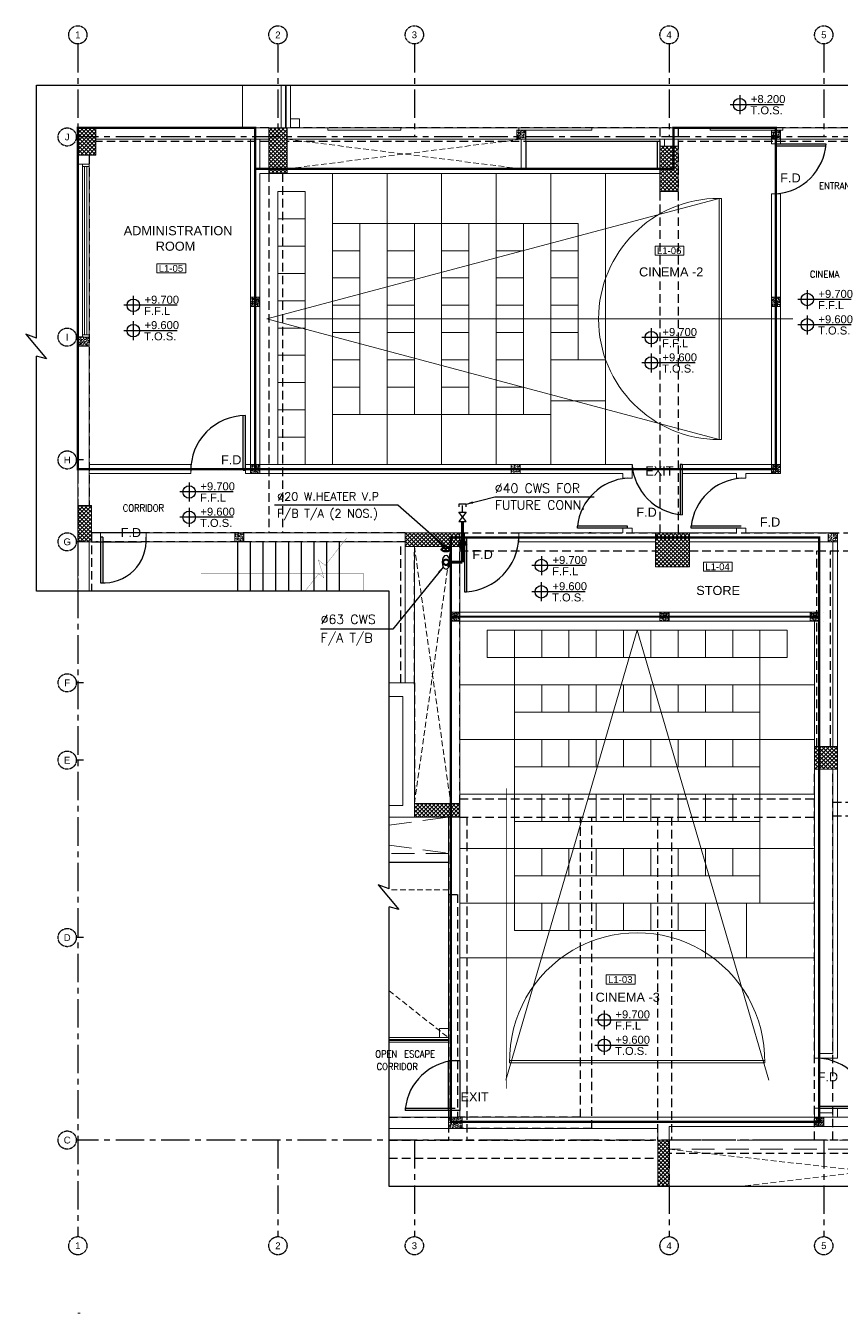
# Model space of a CAD drawing. Header units: millimetres. Extents: x 120409 to 293413, y 279268 to 473550.
# Drawn here: x 192722 to 210674, y 284615 to 312918 of the extents above; entities that cross this region are included whole.
import ezdxf
from ezdxf.enums import TextEntityAlignment as Align

# ---------------------------------------------------------------- set-up
doc = ezdxf.new("R2010")
doc.units = ezdxf.units.MM
doc.header["$LTSCALE"] = 50
doc.header["$MEASUREMENT"] = 0
for name, pattern in [('ACAD_ISO12W100', [22, 12, -3, 0.5, -3, 0.5, -3]), ('BASE PLANS-J 2-4-16$0$CENTER', [2, 1.25, -0.25, 0.25, -0.25]), ('BASE PLANS-J 2-4-16$0$HIDDENX2', [0.75, 0.5, -0.25]), ('CENTER', [2, 1.25, -0.25, 0.25, -0.25]), ('DASHED2', [9.525, 6.35, -3.175]), ('FF$0$HIDDEN2', [0.1875, 0.125, -0.0625])]:
    doc.linetypes.add(name, pattern=pattern)
for name, color, linetype, lineweight in [('A-LEASING LINE', 255, 'DASHED2', 9), ('A-LEASING NUMBER', 255, 'Continuous', 9), ('BASE PLANS-J 2-4-16$0$A-BLOCK', 255, 'Continuous', 18), ('BASE PLANS-J 2-4-16$0$A-CINEMA DETAILS', 255, 'Continuous', 13), ('BASE PLANS-J 2-4-16$0$A-Concrete post &encasement added 28-3-2011', 255, 'Continuous', 5), ('BASE PLANS-J 2-4-16$0$A-GLASS', 255, 'Continuous', 5), ('BASE PLANS-J 2-4-16$0$A-HIDDEN', 8, 'BASE PLANS-J 2-4-16$0$HIDDENX2', 9), ('BASE PLANS-J 2-4-16$0$A-LOUVERS', 255, 'Continuous', 5), ('BASE PLANS-J 2-4-16$0$A-PROJECTION', 255, 'Continuous', 15), ('BASE PLANS-J 2-4-16$0$S-COL', 255, 'Continuous', 20)]:
    doc.layers.add(name, color=color, linetype=linetype, lineweight=lineweight)
for name, color, linetype in [('A-LEVEL', 255, 'Continuous'), ('A-TEXT', 255, 'Continuous'), ('BASE PLANS-J 2-4-16$0$150120', 255, 'Continuous'), ('BASE PLANS-J 2-4-16$0$A-AXIS', 255, 'Continuous'), ('BASE PLANS-J 2-4-16$0$A-DOOR', 255, 'Continuous'), ('BASE PLANS-J 2-4-16$0$A-TEXT', 255, 'Continuous'), ('BASE PLANS-J 2-4-16$0$AC-Fresh DUCT', 255, 'Continuous'), ('BASE PLANS-J 2-4-16$0$Axis', 8, 'BASE PLANS-J 2-4-16$0$CENTER'), ('BASE PLANS-J 2-4-16$0$ELEV.', 252, 'Continuous'), ('BASE PLANS-J 2-4-16$0$FD', 255, 'Continuous'), ('BASE PLANS-J 2-4-16$0$S-COL-HAT', 8, 'Continuous'), ('BASE PLANS-J 2-4-16$0$stair', 8, 'Continuous'), ('CWS', 130, 'Continuous'), ('DIM', 255, 'Continuous'), ('DIM2', 222, 'Continuous'), ('DR ARROW', 6, 'Continuous'), ('FF$0$A-CONCRETE HIDDEN', 8, 'FF$0$HIDDEN2'), ('OUT RETAIL', 253, 'Continuous'), ('P-PIPE-CWS', 80, 'Continuous'), ('P-PIPE-WS-TXT', 3, 'Continuous'), ('P-PP-CWS', 2, 'ACAD_ISO12W100')]:
    doc.layers.add(name, color=color, linetype=linetype)
doc.styles.add('ARIAL', font='ARIALUNI.TTF')
doc.styles.add('BASE PLANS-J 2-4-16$0$ARIAL', font='ARIALUNI.TTF')
doc.styles.add('BASE PLANS-J 2-4-16$0$style1', font='arial.ttf')
doc.styles.add('MECH', font='romans.shx')
doc.styles.add('ROMANS', font='ROMANS.shx', dxfattribs={"width": 0.9})
doc.styles.add('VK', font='arial.ttf', dxfattribs={"width": 0.8})
doc.dimstyles.new('GRAND CINEMA', dxfattribs={"dimtxt": 180, "dimasz": 150, "dimexe": 0, "dimexo": 0, "dimgap": 100, "dimtad": 1, "dimdec": 0, "dimlfac": 0.1, "dimzin": 1, "dimdsep": 46, "dimtxsty": 'MECH', "dimcen": 0.09, "dimdle": 0.2, "dimclrd": 222, "dimclre": 222, "dimclrt": 3, "dimadec": 0, "dimazin": 0, "dimtfac": 1, "dimtdec": 0, "dimtix": 1, "dimtmove": 2, "dimatfit": 3, "dimfxl": 1, "dimtolj": 1, "dimtzin": 0, "dimlwd": -1, "dimarcsym": 0})
doc.dimstyles.new('JAHRA CINEMA', dxfattribs={"dimtxt": 180, "dimasz": 150, "dimexe": 50, "dimexo": 50, "dimgap": 80, "dimtad": 1, "dimdec": 0, "dimlfac": 0.1, "dimzin": 1, "dimdsep": 46, "dimtxsty": 'ROMANS', "dimcen": 0.09, "dimdle": 50, "dimclrd": 222, "dimclre": 222, "dimclrt": 3, "dimadec": 0, "dimazin": 0, "dimtfac": 1, "dimtdec": 0, "dimtix": 1, "dimtmove": 2, "dimatfit": 3, "dimfxl": 0.1, "dimtolj": 1, "dimtzin": 0, "dimlwd": -1, "dimarcsym": 0})
pattern_1 = [(135, (184635.196, 0), (-44.194174, -44.194174), []), (225, (184635.196, 0), (44.194174, -44.194174), [])]
pattern_2 = [(140, (184635.196, 0), (6.275213, 71.726018), [7.5, -82.5]), (85, (184635.196, 0), (-75.219213, -13.875133), [6, -66]), (190.451444, (184635.72, 5.98), (-68.943999, 57.850885), [6.37402, -70.114211]), (136.1842, (184615.2, 1e-15), (16.551928, 106.724133), [11.25, -123.75]), (186.635635, (184616.58, 8.89), (-97.41186, 93.466195), [9.561034, -105.171376]), (81.184164, (184615.2, 1e-15), (-97.41186, 93.466195), [9, -99]), (111, (184620.196, 10), (40.261889, 59.690705), [7.5, -82.5]), (56, (184620.196, 10), (-72.515005, 24.331533), [6, -66]), (161.451445, (184623.55, 14.974), (-32.253115, 84.022238), [6.374019, -70.114211]), (127.5, (184635.196, 0), (-33.2893854, 1.2159855), [0, -65.2, 0, -67, 0, -66.25]), (97.5, (184635.196, 0), (-39.441171, 26.3069537), [0, -38.2, 0, -63.7, 0, -25.25]), (57.5, (184635.196, -22.3), (2.2554872, 53.3822436), [0, -25, 0, -78, 0, -103.5]), (47.5, (184635.196, -32.3), (-10.010498, 58.318617), [0, -32.5, 0, -51.8, 0, -73.5])]

# ---------------------------------------------------------------- blocks, each defined once
blk = doc.blocks.new('BASE PLANS-J 2-4-16$0$ax-new')
at = {"layer": 'BASE PLANS-J 2-4-16$0$Axis', "ltscale": 10}
for p, q in [((-139622, 419318), (-139622, 393099)), ((-135222, 419318), (-135222, 417273)), ((-132222, 419318), (-132222, 417273)), ((-126622, 419318), (-126622, 417273)), ((-123222, 419318), (-123222, 417273)), ((-117822, 419318), (-117822, 417273)), ((-114822, 419318), (-114822, 417273)), ((-109322, 419318), (-109322, 392521)), ((-109164, 417273), (-139655, 417273)), ((-139494, 412873), (-139655, 412873)), ((-109164, 412873), (-109322, 412873)), ((-139494, 410173), (-139655, 410173)), ((-109164, 410173), (-109322, 410173)), ((-139494, 408373), (-139655, 408373)), ((-109164, 408373), (-109322, 408373)), ((-139494, 405273), (-139655, 405273)), ((-109164, 405273), (-109322, 405273)), ((-139494, 403573), (-139655, 403573)), ((-109164, 403573), (-109322, 403573)), ((-139494, 399673), (-139655, 399673)), ((-109164, 399673), (-109322, 399673)), ((-109164, 395223), (-139655, 395223)), ((-135222, 395223), (-135222, 393099)), ((-132222, 395223), (-132222, 393099)), ((-126622, 395223), (-126622, 393099)), ((-123222, 395223), (-123222, 393099)), ((-117822, 395223), (-117822, 393099)), ((-114822, 395223), (-114822, 393099))]:
    blk.add_line(p, q, dxfattribs=at)
at = {"layer": 'BASE PLANS-J 2-4-16$0$Axis'}
for centre in [(-139622, 419518), (-135222, 419518), (-132222, 419518), (-126622, 419518), (-123222, 419518), (-117822, 419518), (-114822, 419518), (-109322, 419518), (-139855, 417273), (-108964, 417273), (-139855, 412873), (-108964, 412972), (-139855, 410173), (-108964, 410173), (-139855, 408373), (-108964, 408373), (-139855, 405273), (-108964, 405273), (-139855, 403573), (-108964, 403573), (-139855, 399673), (-108964, 399673), (-139855, 395222), (-108964, 395222), (-139622, 392899), (-135222, 392899), (-132222, 392899), (-126622, 392899), (-123222, 392899), (-117822, 392899), (-114822, 392899), (-109322, 392321)]:
    blk.add_circle(centre, 200, dxfattribs=at)
at = {"layer": 'BASE PLANS-J 2-4-16$0$Axis', "style": 'BASE PLANS-J 2-4-16$0$style1'}
for s, p in [('1', (-139622, 419518)), ('2', (-135222, 419518)), ('3', (-132222, 419518)), ('4', (-126622, 419518)), ('5', (-123219, 419518)), ('6', (-117822, 419518)), ('7', (-114822, 419518)), ('8', (-109322, 419518)), ('J', (-139855, 417273)), ('J', (-108964, 417273)), ('I', (-108964, 412972)), ('I', (-139855, 412873)), ('H', (-139855, 410173)), ('H', (-108964, 410173)), ('G', (-139855, 408373)), ('G', (-108964, 408373)), ('F', (-139855, 405273)), ('F', (-108964, 405273)), ('E', (-139855, 403573)), ('E', (-108964, 403573)), ('D', (-139855, 399673)), ('D', (-108964, 399673)), ('C', (-139855, 395222)), ('C', (-108964, 395222)), ('1', (-139622, 392899)), ('2', (-135222, 392899)), ('3', (-132222, 392899)), ('4', (-126622, 392899)), ('5', (-123219, 392899)), ('6', (-117822, 392899)), ('7', (-114822, 392899)), ('8', (-109322, 392321))]:
    blk.add_text(s, height=150, dxfattribs=at).set_placement(p, align=Align.MIDDLE)
blk = doc.blocks.new('LEASING')
at = {"layer": 'A-LEASING NUMBER'}
blk.add_lwpolyline([(271, 87), (799, 87), (799, 255), (271, 255)], close=True, dxfattribs=at)
at = {"layer": 'A-LEASING NUMBER', "style": 'ARIAL'}
blk.add_attdef('4TH-01', text='', height=100, dxfattribs=at).set_placement((530, 170), align=Align.MIDDLE_CENTER)
blk = doc.blocks.new('HK')
for points in [[(82.2, 0), (-17.8, 0)], [(0, 17.8), (0, -17.8)]]:
    blk.add_lwpolyline(points)
blk.add_circle((0, 0), 11.7)
at = {"style": 'VK'}
for tag, p in [('REL', (21, 3)), ('APS', (20.2, -18))]:
    blk.add_attdef(tag, p, '', height=15, dxfattribs=at)
blk = doc.blocks.new('A$C15096C43')
at = {"layer": 'FF$0$A-CONCRETE HIDDEN', "ltscale": 30}
for p, q in [((3800, 600), (0, 600)), ((20503, 600), (4200, 600)), ((12400, 600), (12400, -8300)), ((12800, 600), (12800, -8300)), ((29700, 600), (20903, 600)), ((31897, 600), (30100, 600)), ((3800, 300), (0, 300)), ((12400, 300), (4200, 300)), ((20503, 300), (12800, 300)), ((29699, 300), (20899, 300)), ((31897, 300), (30100, 300)), ((-400, 0), (-400, -7700)), ((-150, 0), (-150, -7700)), ((20899, 150), (20899, -6700)), ((3800, -400), (3800, -8300)), ((4100, -400), (4100, -8300)), ((20499, -400), (20499, -6700)), ((32400, -6700), (27400, -6700)), ((32200, -6700), (32440, -6700)), ((20499, -13250), (20499, -6950)), ((21099, -6950), (21099, -13250)), ((21298, -6950), (21299, -13500)), ((31900, -7000), (27400, -7000)), ((29900, -7000), (29900, -7957)), ((30099, -7000), (30099, -7957)), ((6799, -8300), (-100, -8300)), ((-100, -8300), (-100, -9584)), ((7999, -8300), (20199, -8300)), ((-400, -8500), (-400, -9584)), ((6799, -8500), (-1, -8500)), ((6700, -11600), (6700, -8500)), ((7000, -11629), (7000, -8729)), ((7798, -14250), (7798, -8600)), ((7998, -14250), (7998, -8600)), ((7999, -8700), (12300, -8700)), ((13050, -8700), (20199, -8700)), ((15850, -13000), (15850, -8700)), ((16150, -13000), (16150, -8700)), ((7000, -11600), (7000, -14200)), ((20300, -13250), (20299, -13250)), ((22526, -13200), (21299, -13200)), ((21303, -13290), (21303, -13290)), ((21401, -21650), (21401, -13200)), ((20300, -13500), (20199, -13500)), ((21101, -21650), (21101, -13500)), ((22526, -13500), (21299, -13500)), ((15800, -21650), (15800, -13600)), ((16200, -21650), (16200, -13600)), ((7999, -14150), (15800, -14150)), ((16200, -14225), (21100, -14225)), ((7750, -14550), (7750, -21650)), ((7999, -14550), (15800, -14550)), ((8150, -14550), (8150, -21650)), ((10650, -21150), (10650, -14550, 0)), ((10900, -21400), (10900, -14550, 0)), ((12349, -14550), (12349, -21650)), ((12650, -14550), (12650, -21650)), ((16200, -14525), (21100, -14525)), ((7750, -16250), (7750, -21150)), ((7750, -16250), (7950, -16250)), ((7950, -16250), (7950, -21150)), ((6443, -21150), (7750, -21150)), ((6443, -21150), (7750, -21150)), ((10650, -21150), (7950, -21150)), ((10900, -21400), (7750, -21400)), ((6443, -21650), (12299, -21650)), ((21101, -21650), (12600, -21650)), ((21211, -21650), (22526, -21650)), ((6443, -22050), (12350, -22050)), ((21101, -21950), (12600, -21950)), ((21550, -22050), (22526, -22050)), ((21400, -23050), (21400, -23569))]:
    blk.add_line(p, q, dxfattribs=at)
for points in [[(20300, -6700), (20199, -6700), (20199, -13500), (20300, -13500)], [(24600, -6700), (24600, -6600), (20900, -6600)], [(24400, -6700), (21300, -6700)], [(24400, -6900), (21300, -6900)], [(24400, -7000), (21300, -7000)]]:
    blk.add_lwpolyline(points, dxfattribs=at)
blk = doc.blocks.new('G.V')
at = {"layer": 'P-PIPE-CWS', "ltscale": 10000}
for p, q in [((-101, -78), (-101, 78)), ((-101, 78), (101, -78)), ((101, 78), (-101, -78)), ((101, -78), (101, 78))]:
    blk.add_line(p, q, dxfattribs=at)
blk = doc.blocks.new('A$C4A371C8E')
at = {"color": 3}
for p, q in [((-178, -78), (-178, 78)), ((-178, 78), (-116, 78)), ((0, 0), (-147, 0)), ((-116, -78), (-178, -78))]:
    blk.add_line(p, q, dxfattribs=at)
blk = doc.blocks.new('A$C027B4A41')
at = {"color": 3}
blk.add_line((0, 1), (0, -73), dxfattribs=at)
at = {"color": 3, "rotation": 270}
blk.add_blockref('A$C4A371C8E', (0, 202), dxfattribs=at)
at = {"color": 5, "rotation": 90}
blk.add_blockref('G.V', (0, 101), dxfattribs=at)
blk = doc.blocks.new('A$C4FB46D17')
at = {"layer": 'DR ARROW'}
h = blk.add_hatch(color=3, dxfattribs=at)
h.paths.add_polyline_path([(0, 0), (0.233, -0.136), (0.233, 0.136)])
h.paths.add_polyline_path([(0.233, -0.048), (0.379, -0.048), (0.379, 0.048), (0.233, 0.048)])
at = {"layer": 'DR ARROW', "color": 3}
for p, q in [((0, 0), (0.233, 0.136)), ((0, 0), (0.233, -0.136)), ((0.233, 0.136), (0.233, -0.106)), ((0.233, -0.136), (0.233, 0.106)), ((0.379, 0.048), (0.233, 0.048)), ((0.233, -0.106), (0, 0)), ((0, 0), (0, 0))]:
    blk.add_line(p, q, dxfattribs=at)
blk.add_lwpolyline([(0.379, -0.048), (0.233, -0.048), (0.233, 0.048), (0.379, 0.048)], close=True, dxfattribs=at)

msp = doc.modelspace()

# ---------------------------------------------------------------- hatches: boundary and pattern name
at = {"layer": 'BASE PLANS-J 2-4-16$0$A-Concrete post &encasement added 28-3-2011', "ltscale": 15}
h = msp.add_hatch(dxfattribs=at)
h.set_pattern_fill('AR-CONC', color=256, scale=10, angle=90)
h.set_pattern_definition([(140, (179035.614, -0.0003), (6.275213, 71.726018), [7.5, -82.5]), (85, (179035.614, -0.0003), (-75.219213, -13.875133), [6, -66]), (190.451444, (179036.14, 5.98), (-68.943999, 57.850885), [6.37402, -70.114211]), (136.1842, (179015.61, -0.0003), (16.551928, 106.724133), [11.25, -123.75]), (186.635635, (179016.99, 8.89), (-97.41186, 93.466195), [9.561034, -105.171376]), (81.184164, (179015.61, -0.0003), (-97.41186, 93.466195), [9, -99]), (111, (179020.614, 10), (40.261889, 59.690705), [7.5, -82.5]), (56, (179020.614, 10), (-72.515005, 24.331533), [6, -66]), (161.451445, (179023.97, 14.974), (-32.253115, 84.022238), [6.374019, -70.114211]), (127.5, (179035.614, -0.0003), (-33.2893854, 1.2159855), [0, -65.2, 0, -67, 0, -66.25]), (97.5, (179035.614, -0.0003), (-39.441171, 26.3069537), [0, -38.2, 0, -63.7, 0, -25.25]), (57.5, (179035.614, -22.3), (2.2554872, 53.3822436), [0, -25, 0, -78, 0, -103.5]), (47.5, (179035.614, -32.3), (-10.010498, 58.318617), [0, -32.5, 0, -51.8, 0, -73.5])])
h.paths.add_polyline_path([(203516, 310623), (203716, 310623), (203716, 310423), (203516, 310423)])
h = msp.add_hatch(dxfattribs=at)
h.set_pattern_fill('AR-CONC', color=256, scale=10, angle=90)
h.set_pattern_definition(pattern_2)
h.paths.add_polyline_path([(209116, 310623), (209316, 310623), (209316, 310423), (209116, 310423)])
h = msp.add_hatch(dxfattribs=at)
h.set_pattern_fill('AR-CONC', color=256, scale=10, angle=90)
h.set_pattern_definition(pattern_2)
h.paths.add_polyline_path([(197666, 306948), (197866, 306948), (197866, 306748), (197666, 306748)])
h = msp.add_hatch(dxfattribs=at)
h.set_pattern_fill('AR-CONC', color=256, scale=10, angle=90)
h.set_pattern_definition(pattern_2)
h.paths.add_polyline_path([(209116, 306948), (209316, 306948), (209316, 306748), (209116, 306748)])
h = msp.add_hatch(dxfattribs=at)
h.set_pattern_fill('AR-CONC', color=256, scale=10, angle=90)
h.set_pattern_definition(pattern_2)
h.paths.add_polyline_path([(193866, 306072), (194116, 306072), (194116, 305872), (193866, 305872)])
h = msp.add_hatch(dxfattribs=at)
h.set_pattern_fill('AR-CONC', color=256, scale=10, angle=90)
h.set_pattern_definition(pattern_2)
h.paths.add_polyline_path([(197666, 303273), (197866, 303273), (197866, 303073), (197666, 303073)])
h = msp.add_hatch(dxfattribs=at)
h.set_pattern_fill('AR-CONC', color=256, scale=10, angle=90)
h.set_pattern_definition(pattern_2)
h.paths.add_polyline_path([(203391, 303273), (203591, 303273), (203591, 303073), (203391, 303073)])
h = msp.add_hatch(dxfattribs=at)
h.set_pattern_fill('AR-CONC', color=256, scale=10, angle=90)
h.set_pattern_definition(pattern_2)
h.paths.add_polyline_path([(209116, 303273), (209316, 303273), (209316, 303073), (209116, 303073)])
h = msp.add_hatch(dxfattribs=at)
h.set_pattern_fill('AR-CONC', color=256, scale=10, angle=90)
h.set_pattern_definition([(140, (175285.065, 1745), (6.275213, 71.726018), [7.5, -82.5]), (85, (175285.065, 1745), (-75.219213, -13.875133), [6, -66]), (190.451444, (175285.59, 1750.976), (-68.943999, 57.850885), [6.37402, -70.114211]), (136.1842, (175265.065, 1745), (16.551928, 106.724133), [11.25, -123.75]), (186.635635, (175266.44, 1753.89), (-97.41186, 93.466195), [9.561034, -105.171376]), (81.184164, (175265.07, 1745), (-97.41186, 93.466195), [9, -99]), (111, (175270.065, 1755), (40.261889, 59.690705), [7.5, -82.5]), (56, (175270.065, 1755), (-72.515005, 24.331533), [6, -66]), (161.451445, (175273.42, 1759.97), (-32.253115, 84.022238), [6.374019, -70.114211]), (127.5, (175285.065, 1745), (-33.2893854, 1.2159855), [0, -65.2, 0, -67, 0, -66.25]), (97.5, (175285.065, 1745), (-39.441171, 26.3069537), [0, -38.2, 0, -63.7, 0, -25.25]), (57.5, (175285.065, 1722.7), (2.2554872, 53.3822436), [0, -25, 0, -78, 0, -103.5]), (47.5, (175285.065, 1712.7), (-10.010498, 58.318617), [0, -32.5, 0, -51.8, 0, -73.5])])
h.paths.add_polyline_path([(197316, 301773), (197516, 301773), (197516, 301573), (197316, 301573)])
h = msp.add_hatch(dxfattribs=at)
h.set_pattern_fill('AR-CONC', color=256, scale=10, angle=90)
h.set_pattern_definition([(140, (184935.17, 0.0004), (6.275213, 71.726018), [7.5, -82.5]), (85, (184935.17, 0.0004), (-75.219213, -13.875133), [6, -66]), (190.451444, (184935.69, 5.98), (-68.943999, 57.850885), [6.37402, -70.114211]), (136.1842, (184915.17, 0.0004), (16.551928, 106.724133), [11.25, -123.75]), (186.635635, (184916.55, 8.89), (-97.41186, 93.466195), [9.561034, -105.171376]), (81.184164, (184915.17, 0.0004), (-97.41186, 93.466195), [9, -99]), (111, (184920.17, 10), (40.261889, 59.690705), [7.5, -82.5]), (56, (184920.17, 10), (-72.515005, 24.331533), [6, -66]), (161.451445, (184923.524, 14.975), (-32.253115, 84.022238), [6.374019, -70.114211]), (127.5, (184935.169, 0.0004), (-33.2893854, 1.2159855), [0, -65.2, 0, -67, 0, -66.25]), (97.5, (184935.17, 0.0004), (-39.441171, 26.3069537), [0, -38.2, 0, -63.7, 0, -25.25]), (57.5, (184935.17, -22.3), (2.2554872, 53.3822436), [0, -25, 0, -78, 0, -103.5]), (47.5, (184935.17, -32.3), (-10.010498, 58.318617), [0, -32.5, 0, -51.8, 0, -73.5])])
h.paths.add_polyline_path([(210366, 301773), (210565, 301773), (210565, 301573), (210366, 301573)])
h = msp.add_hatch(dxfattribs=at)
h.set_pattern_fill('AR-CONC', color=256, scale=10, angle=90)
h.set_pattern_definition([(140, (180035.155, 2e-09), (6.275213, 71.726018), [7.5, -82.5]), (85, (180035.155, 2e-09), (-75.219213, -13.875133), [6, -66]), (190.451444, (180035.68, 5.98), (-68.943999, 57.850885), [6.37402, -70.114211]), (136.1842, (180015.155, 2e-09), (16.551928, 106.724133), [11.25, -123.75]), (186.635635, (180016.53, 8.89), (-97.41186, 93.466195), [9.561034, -105.171376]), (81.184164, (180015.16, 2e-09), (-97.41186, 93.466195), [9, -99]), (111, (180020.155, 10), (40.261889, 59.690705), [7.5, -82.5]), (56, (180020.155, 10), (-72.515005, 24.331533), [6, -66]), (161.451445, (180023.51, 14.974), (-32.253115, 84.022238), [6.374019, -70.114211]), (127.5, (180035.155, 2e-09), (-33.2893854, 1.2159855), [0, -65.2, 0, -67, 0, -66.25]), (97.5, (180035.155, 2e-09), (-39.441171, 26.3069537), [0, -38.2, 0, -63.7, 0, -25.25]), (57.5, (180035.155, -22.3), (2.2554872, 53.3822436), [0, -25, 0, -78, 0, -103.5]), (47.5, (180035.155, -32.3), (-10.010498, 58.318617), [0, -32.5, 0, -51.8, 0, -73.5])])
h.paths.add_polyline_path([(202066, 300028), (202266, 300028), (202266, 299828), (202066, 299828)])
h = msp.add_hatch(dxfattribs=at)
h.set_pattern_fill('AR-CONC', color=256, scale=10, angle=90)
h.set_pattern_definition(pattern_2)
h.paths.add_polyline_path([(206666, 300028), (206866, 300028), (206866, 299828), (206666, 299828)])
h = msp.add_hatch(dxfattribs=at)
h.set_pattern_fill('AR-CONC', color=256, scale=10, angle=90)
h.set_pattern_definition([(140, (187934.736, -0.03), (6.275213, 71.726018), [7.5, -82.5]), (85, (187934.736, -0.03), (-75.219213, -13.875133), [6, -66]), (190.451444, (187935.26, 5.95), (-68.943999, 57.850885), [6.37402, -70.114211]), (136.1842, (187914.74, -0.03), (16.551928, 106.724133), [11.25, -123.75]), (186.635635, (187916.12, 8.87), (-97.41186, 93.466195), [9.561034, -105.171376]), (81.184164, (187914.74, -0.03), (-97.41186, 93.466195), [9, -99]), (111, (187919.736, 9.97), (40.261889, 59.690705), [7.5, -82.5]), (56, (187919.736, 9.97), (-72.515005, 24.331533), [6, -66]), (161.451445, (187923.09, 14.946), (-32.253115, 84.022238), [6.374019, -70.114211]), (127.5, (187934.736, -0.028), (-33.2893854, 1.2159855), [0, -65.2, 0, -67, 0, -66.25]), (97.5, (187934.736, -0.028), (-39.441171, 26.3069537), [0, -38.2, 0, -63.7, 0, -25.25]), (57.5, (187934.736, -22.328), (2.2554872, 53.3822436), [0, -25, 0, -78, 0, -103.5]), (47.5, (187934.736, -32.33), (-10.010498, 58.318617), [0, -32.5, 0, -51.8, 0, -73.5])])
h.paths.add_polyline_path([(209966, 300028), (210166, 300028), (210166, 299828), (209966, 299828)])
h = msp.add_hatch(dxfattribs=at)
h.set_pattern_fill('AR-CONC', color=256, scale=10, angle=90)
h.set_pattern_definition(pattern_2)
h.paths.add_polyline_path([(202016, 288923), (202316, 288923), (202316, 288673), (202016, 288673)])
h = msp.add_hatch(dxfattribs=at)
h.set_pattern_fill('AR-CONC', color=256, scale=10, angle=90)
h.set_pattern_definition(pattern_2)
h.paths.add_polyline_path([(210066, 288923), (210266, 288923), (210266, 288723), (210066, 288723)])
at = {"layer": 'BASE PLANS-J 2-4-16$0$S-COL-HAT', "ltscale": 15}
h = msp.add_hatch(dxfattribs=at)
h.set_pattern_fill('ANSI37', color=256, scale=500, angle=90)
h.set_pattern_definition(pattern_1)
h.paths.add_polyline_path([(193866, 310073), (194266, 310073), (194266, 310673), (193866, 310673)])
h = msp.add_hatch(dxfattribs=at)
h.set_pattern_fill('ANSI37', color=256, scale=500, angle=90)
h.set_pattern_definition(pattern_1)
h.paths.add_polyline_path([(198466, 310673), (198066, 310673), (198066, 309673), (198466, 309673)])
h = msp.add_hatch(dxfattribs=at)
h.set_pattern_fill('ANSI37', color=256, scale=500, angle=90)
h.set_pattern_definition(pattern_1)
h.paths.add_polyline_path([(207066, 310273), (206666, 310273), (206666, 309273), (207066, 309273)])
h = msp.add_hatch(dxfattribs=at)
h.set_pattern_fill('ANSI37', color=256, scale=500, angle=90)
h.set_pattern_definition(pattern_1)
h.paths.add_polyline_path([(194166, 302373), (193866, 302373), (193866, 301573), (194166, 301573)])
h = msp.add_hatch(dxfattribs=at)
h.set_pattern_fill('ANSI37', color=256, scale=500, angle=90)
h.set_pattern_definition(pattern_1)
h.paths.add_polyline_path([(201066, 301773), (201066, 301473), (202266, 301473), (202266, 301773)])
h = msp.add_hatch(dxfattribs=at)
h.set_pattern_fill('ANSI37', color=256, scale=500, angle=90)
h.set_pattern_definition(pattern_1)
h.paths.add_polyline_path([(207316, 301773), (206566, 301773), (206566, 301023), (207316, 301023)])
h = msp.add_hatch(dxfattribs=at)
h.set_pattern_fill('ANSI37', color=256, scale=500, angle=90)
h.set_pattern_definition([(135, (184634.727, 4024.94), (-44.194174, -44.194174), []), (225, (184634.727, 4024.94), (44.194174, -44.194174), [])])
h.paths.add_polyline_path([(210566, 297073), (210066, 297073), (210066, 296573), (210566, 296573)])
h = msp.add_hatch(dxfattribs=at)
h.set_pattern_fill('ANSI37', color=256, scale=500, angle=90)
h.set_pattern_definition([(135, (184635.196, -50.43), (-44.194174, -44.194174), []), (225, (184635.196, -50.43), (44.194174, -44.194174), [])])
h.paths.add_polyline_path([(202265, 295823), (201266, 295823), (201266, 295523), (202265, 295523)])
h = msp.add_hatch(dxfattribs=at)
h.set_pattern_fill('ANSI37', color=256, scale=500, angle=90)
h.set_pattern_definition(pattern_1)
h.paths.add_polyline_path([(206616, 287402), (206866, 287402), (206866, 288422), (206616, 288422)])

# ---------------------------------------------------------------- linework, layer by layer
at = {"color": 3}
for centre in [(201916, 301407), (201996, 301407)]:
    msp.add_circle(centre, 37.1, dxfattribs=at)
at = {"color": 1}
for centre in [(201916, 301407), (201996, 301407)]:
    msp.add_circle(centre, 30.2, dxfattribs=at)
at = {"layer": 'A-LEASING LINE', "const_width": 50}
for points in [[(193866, 303173), (193866, 310673), (197766, 310673), (197766, 303173)], [(197766, 303173), (197766, 309773), (206966, 309773), (206966, 310673), (209216, 310673), (209216, 303173)]]:
    msp.add_lwpolyline(points, close=True, dxfattribs=at)
at = {"layer": 'A-LEASING LINE', "const_width": 50, "elevation": 0}
for points in [[(202066, 299928), (210166, 299928), (210166, 301670), (202066, 301670)], [(210166, 299928), (202066, 299928), (202066, 288823), (210166, 288823)]]:
    msp.add_lwpolyline(points, close=True, dxfattribs=at)
at = {"layer": 'BASE PLANS-J 2-4-16$0$150120', "const_width": 10}
msp.add_lwpolyline([(203287, 296151), (203287, 289550)], dxfattribs=at)
at = {"layer": 'BASE PLANS-J 2-4-16$0$A-BLOCK'}
for p, q in [((193866, 309873), (193866, 310673)), ((193866, 310673), (198966, 310673)), ((199366, 310673), (198966, 310673)), ((199366, 310673), (200966, 310673)), ((203566, 310673), (200966, 310673)), ((203566, 310673), (205166, 310673)), ((207766, 310673), (205166, 310673)), ((207066, 310673), (206666, 310673)), ((207766, 310673), (209366, 310673)), ((211966, 310673), (209366, 310673)), ((194266, 310423), (197866, 310423)), ((197666, 310423), (197666, 303273)), ((197866, 310423), (197866, 309773)), ((199666, 310423), (198966, 310423)), ((206666, 310423), (206666, 310273)), ((207066, 310423), (206666, 310423)), ((206766, 310423), (206766, 310273)), ((206966, 310273), (206966, 310423)), ((207066, 310423), (214765, 310423)), ((207066, 310273), (207066, 310423)), ((209116, 310323), (209116, 310423)), ((209316, 310323), (209116, 310323)), ((209316, 310323), (209316, 310423)), ((193866, 309873), (194116, 309873)), ((197866, 309673), (197866, 303273)), ((197866, 309673), (206665, 309673)), ((203616, 309773), (198466, 309773)), ((199466, 308573), (199466, 309673)), ((200666, 308573), (200666, 309673)), ((201866, 308573), (201866, 309673)), ((203066, 308573), (203066, 309673)), ((203716, 309773), (206666, 309773)), ((204266, 308573), (204266, 309673)), ((209316, 309223), (209116, 309223)), ((209116, 303273), (209116, 309223)), ((209316, 307823), (209316, 309223)), ((204866, 308573), (199466, 308573)), ((209316, 303073), (209316, 307823)), ((194116, 306072), (193866, 306072)), ((193866, 301823), (193866, 306072)), ((194116, 303073), (194116, 306072)), ((204266, 304682), (204266, 303273)), ((199466, 304448), (199466, 303273)), ((204266, 304373), (199466, 304373)), ((200666, 304448), (200666, 303273)), ((201866, 304448), (201866, 303273)), ((203066, 304448), (203066, 303273)), ((196351, 303273), (194116, 303273)), ((196351, 303273), (196351, 303073)), ((197866, 303273), (206051, 303273)), ((206051, 303273), (206051, 302973)), ((207151, 303273), (209116, 303273)), ((207151, 303273), (207151, 303073)), ((194116, 302373), (194116, 303073)), ((196351, 303073), (194116, 303073)), ((196316, 303073), (196316, 303073)), ((205851, 303073), (197666, 303073)), ((205851, 302973), (205851, 303073)), ((206051, 302973), (205851, 302973)), ((207151, 303073), (208351, 303073)), ((208551, 303073), (209316, 303073)), ((201066, 301773), (195366, 301773)), ((195366, 301773), (195366, 301573)), ((195766, 301773), (201066, 301773)), ((202366, 301773), (202266, 301773)), ((202366, 301773), (202366, 301573)), ((205851, 301773), (203566, 301773)), ((203566, 301773), (203566, 301573)), ((206051, 301873), (205851, 301873)), ((205851, 301873), (205851, 301773)), ((206051, 301773), (206051, 301873)), ((208351, 301773), (206051, 301773)), ((208551, 301773), (210266, 301773)), ((210266, 301773), (210566, 301773)), ((210566, 290225), (210566, 301773)), ((193866, 301543), (193866, 300489)), ((194116, 301573), (194116, 300489)), ((194166, 301573), (194216, 301573)), ((194166, 301573), (194216, 301573)), ((194166, 301573), (194216, 301573)), ((195366, 301573), (201066, 301573)), ((195766, 301573), (201066, 301573)), ((201066, 301573), (201066, 298473)), ((201266, 301473), (201266, 298473)), ((202066, 301473), (202066, 295823, 0)), ((202266, 301573), (202366, 301573)), ((202266, 301473), (202266, 300028)), ((203566, 301573), (206566, 301573)), ((207316, 301573), (210366, 301573)), ((210166, 297073), (210166, 301573)), ((210466, 297073), (210466, 301573)), ((210066, 300028), (202266, 300028)), ((210266, 300027), (210266, 300027)), ((202266, 293176), (202266, 299828)), ((202266, 293048), (202266, 299828)), ((202266, 299828), (210066, 299828)), ((210066, 297073), (210066, 299828)), ((210266, 299827), (210266, 299827)), ((203465, 295584), (203465, 299028)), ((208865, 293628), (208865, 299028)), ((200709, 298473), (201066, 298473)), ((202266, 298428), (210065, 298428)), ((203465, 293628), (203465, 298428)), ((202266, 297228), (210065, 297228)), ((210066, 290225), (210066, 296573)), ((210166, 290326), (210166, 296573)), ((210466, 290326), (210466, 296573)), ((202266, 296028), (210065, 296028)), ((202016, 290173), (202016, 295523, 0)), ((206040, 294828), (202266, 294828)), ((202266, 293048), (202266, 294673)), ((208865, 294828), (210065, 294828)), ((206040, 293628), (202266, 293628)), ((208565, 293628), (210065, 293628)), ((202266, 290173), (202266, 293048)), ((202266, 292323), (202266, 292597)), ((210065, 292428), (202266, 292428)), ((202266, 290173), (202016, 290173)), ((210566, 290225), (210066, 290225)), ((210466, 290326), (210166, 290326)), ((202016, 288923), (202016, 289073)), ((202266, 289073), (202016, 289073)), ((202266, 288923), (202266, 289073)), ((210066, 288923), (210066, 289123)), ((210266, 289123), (210066, 289123)), ((210166, 288923), (210166, 289023)), ((210166, 289023), (210466, 289023)), ((210266, 289123), (210566, 289123)), ((210466, 289023), (210466, 288923)), ((210566, 289123), (210566, 288923)), ((202016, 288923), (200709, 288923)), ((210066, 288923), (202266, 288923)), ((206866, 288723), (215366, 288723)), ((206866, 288723), (206866, 288422)), ((210266, 288923), (214566, 288923)), ((206616, 288673), (200709, 288673)), ((206616, 288673), (206616, 287402)), ((193866, 284615), (193916, 284615))]:
    msp.add_line(p, q, dxfattribs=at)
for points in [[(199366, 310673), (199366, 310623), (200966, 310623), (200966, 310673)], [(203566, 310673), (203566, 310623), (205166, 310623), (205166, 310673)], [(207766, 310673), (207766, 310623), (209366, 310623), (209366, 310673)], [(198066, 310423), (197866, 310423)], [(198466, 310423), (203616, 310423), (203616, 309773)], [(206666, 310423), (203716, 310423), (203716, 309773), (203716, 309773)], [(194116, 309873), (194116, 310073)], [(197866, 309773), (198066, 309773)], [(208016, 309124), (207966, 309124), (207966, 303822), (208016, 303822), (208016, 309124)], [(197666, 303273), (197551, 303273), (197551, 303073), (197666, 303073)], [(208551, 303073), (208551, 302973), (208351, 302973), (208351, 303073)], [(194166, 301573), (194366, 301573), (194366, 301773), (194166, 301773)], [(200366, 301773), (200266, 301773)], [(208551, 301773), (208551, 301873), (208351, 301873), (208351, 301773)], [(203361, 290123), (203361, 290173), (208970, 290173), (208970, 290123), (203361, 290123)]]:
    msp.add_lwpolyline(points, dxfattribs=at)
at = {"layer": 'BASE PLANS-J 2-4-16$0$A-CINEMA DETAILS'}
for p, q in [((205466, 303273), (205466, 309673)), ((198022, 306473), (207966, 309124)), ((207966, 303822), (198022, 306473)), ((209585, 306473), (198455, 306473)), ((206165, 299628), (203274, 289742)), ((206165, 299628), (209058, 289742)), ((209465, 299028), (202865, 299028)), ((208865, 297828), (203465, 297828)), ((208865, 296628), (203465, 296628)), ((208865, 295428), (203465, 295428)), ((208865, 294228), (203465, 294228)), ((207665, 293028), (203465, 293028))]:
    msp.add_line(p, q, dxfattribs=at)
for points in [[(198266, 309273), (198266, 303273), (198866, 303273), (198866, 309273)], [(198866, 309273), (198266, 309273)], [(198266, 308673), (198866, 308673)], [(199466, 308573), (199466, 304373), (200066, 304373), (200066, 308573)], [(200066, 308573), (199466, 308573)], [(200666, 308573), (200666, 304373), (201266, 304373), (201266, 308573)], [(201266, 308573), (200666, 308573)], [(201866, 308573), (201866, 304373), (202466, 304373), (202466, 308573)], [(202466, 308573), (201866, 308573)], [(203066, 308573), (203066, 304373), (203666, 304373), (203666, 308573)], [(203666, 308573), (203066, 308573)], [(204266, 308573), (204266, 304673), (205466, 304673), (205466, 305573), (204266, 305573)], [(204866, 308573), (204266, 308573)], [(204866, 305573), (204866, 308573)], [(198266, 308073), (198866, 308073)], [(199466, 307973), (200066, 307973)], [(200666, 307973), (201266, 307973)], [(201866, 307973), (202466, 307973)], [(203066, 307973), (203666, 307973)], [(204266, 307973), (204866, 307973)], [(198266, 307473), (198866, 307473)], [(199466, 307373), (200066, 307373)], [(200666, 307373), (201266, 307373)], [(201866, 307373), (202466, 307373)], [(203066, 307373), (203666, 307373)], [(204266, 307373), (204866, 307373)], [(198266, 306873), (198866, 306873)], [(199466, 306773), (200066, 306773)], [(200666, 306773), (201266, 306773)], [(201866, 306773), (202466, 306773)], [(203066, 306773), (203666, 306773)], [(204266, 306773), (204866, 306773)], [(198266, 306273), (198866, 306273)], [(199466, 306173), (200066, 306173)], [(200666, 306173), (201266, 306173)], [(201866, 306173), (202466, 306173)], [(203066, 306173), (203666, 306173)], [(204266, 306173), (204866, 306173)], [(198266, 305673), (198866, 305673)], [(199466, 305573), (200066, 305573)], [(200666, 305573), (201266, 305573)], [(201866, 305573), (202466, 305573)], [(203066, 305573), (203666, 305573)], [(198266, 305073), (198866, 305073)], [(199466, 304973), (200066, 304973)], [(200666, 304973), (201266, 304973)], [(201866, 304973), (202466, 304973)], [(203066, 304973), (203666, 304973)], [(198266, 304473), (198866, 304473)], [(198266, 303873), (198866, 303873)], [(202865, 299028), (202865, 299628), (209465, 299628)], [(203465, 299628), (203465, 299028)], [(204065, 299628), (204065, 299028)], [(204665, 299628), (204665, 299028)], [(205265, 299628), (205265, 299028)], [(205865, 299628), (205865, 299028)], [(206465, 299628), (206465, 299028)], [(207065, 299628), (207065, 299028)], [(207665, 299628), (207665, 299028)], [(208265, 299628), (208265, 299028)], [(208865, 299628), (208865, 299028)], [(209465, 299628), (209465, 299028)], [(203465, 297828), (203465, 298428), (208865, 298428)], [(204065, 298428), (204065, 297828)], [(204665, 298428), (204665, 297828)], [(205265, 298428), (205265, 297828)], [(205865, 298428), (205865, 297828)], [(206465, 298428), (206465, 297828)], [(207065, 298428), (207065, 297828)], [(207665, 298428), (207665, 297828)], [(208265, 298428), (208265, 297828)], [(208865, 298428), (208865, 297828)], [(203465, 296628), (203465, 297228), (208865, 297228)], [(204065, 297228), (204065, 296628)], [(204665, 297228), (204665, 296628)], [(205265, 297228), (205265, 296628)], [(205865, 297228), (205865, 296628)], [(206465, 297228), (206465, 296628)], [(207065, 297228), (207065, 296628)], [(207665, 297228), (207665, 296628)], [(208265, 297228), (208265, 296628)], [(208865, 297228), (208865, 296628)], [(203465, 295428), (203465, 296028), (208865, 296028)], [(204065, 296028), (204065, 295428)], [(204665, 296028), (204665, 295428)], [(205265, 296028), (205265, 295428)], [(205865, 296028), (205865, 295428)], [(206465, 296028), (206465, 295428)], [(207065, 296028), (207065, 295428)], [(207665, 296028), (207665, 295428)], [(208265, 296028), (208265, 295428)], [(208865, 296028), (208865, 295428)], [(203465, 294228), (203465, 294828), (208865, 294828)], [(204065, 294828), (204065, 294228)], [(204665, 294828), (204665, 294228)], [(205265, 294828), (205265, 294228)], [(205865, 294828), (205865, 294228)], [(206465, 294828), (206465, 294228)], [(207065, 294828), (207065, 294228)], [(207665, 294828), (207665, 294228)], [(208265, 294828), (208265, 294228)], [(208865, 294828), (208865, 294228)], [(203465, 293028), (203465, 293628), (208565, 293628)], [(204065, 293628), (204065, 293028)], [(204665, 293628), (204665, 293028)], [(205265, 293628), (205265, 293028)], [(205865, 293628), (205865, 293028)], [(206465, 293628), (206465, 293028)], [(207065, 293628), (207065, 293028)], [(208565, 293628), (208565, 292428), (207665, 292428), (207665, 293628)]]:
    msp.add_lwpolyline(points, dxfattribs=at)
for centre, radius, start, end in [((207967, 306473), 2651, 90.0199, 269.9801), ((206165, 290173), 2805, 358.9785, 181.0215)]:
    msp.add_arc(centre, radius, start, end, dxfattribs=at)
at = {"layer": 'BASE PLANS-J 2-4-16$0$A-Concrete post &encasement added 28-3-2011', "ltscale": 15}
for points in [[(203516, 310623), (203716, 310623), (203716, 310423), (203516, 310423)], [(209116, 310623), (209316, 310623), (209316, 310423), (209116, 310423)], [(197666, 306948), (197866, 306948), (197866, 306748), (197666, 306748)], [(209116, 306948), (209316, 306948), (209316, 306748), (209116, 306748)], [(193866, 306072), (194116, 306072), (194116, 305872), (193866, 305872)], [(197666, 303273), (197866, 303273), (197866, 303073), (197666, 303073)], [(203391, 303273), (203591, 303273), (203591, 303073), (203391, 303073)], [(209116, 303273), (209316, 303273), (209316, 303073), (209116, 303073)], [(197316, 301773), (197516, 301773), (197516, 301573), (197316, 301573)], [(210366, 301773), (210566, 301773), (210566, 301573), (210366, 301573)], [(206666, 300028), (206866, 300028), (206866, 299828), (206666, 299828)], [(209966, 300028), (210166, 300028), (210166, 299828), (209966, 299828)], [(202016, 288923), (202316, 288923), (202316, 288673), (202016, 288673)], [(210066, 288923), (210266, 288923), (210266, 288723), (210066, 288723)]]:
    msp.add_lwpolyline(points, close=True, dxfattribs=at)
at = {"layer": 'BASE PLANS-J 2-4-16$0$A-Concrete post &encasement added 28-3-2011', "ltscale": 15, "elevation": 0}
msp.add_lwpolyline([(202066, 300028), (202266, 300028), (202266, 299828), (202066, 299828)], close=True, dxfattribs=at)
at = {"layer": 'BASE PLANS-J 2-4-16$0$A-DOOR'}
for p, q in [((209216, 310323), (210316, 310323)), ((209216, 310280), (210316, 310280)), ((197501, 303148), (197501, 304347)), ((197551, 303148), (197551, 304348)), ((197501, 303148), (197551, 303148)), ((207108, 303273), (207108, 302173)), ((207151, 303273), (207108, 303273)), ((207151, 303273), (207151, 302169)), ((205951, 301916), (204851, 301916)), ((204851, 301873), (204851, 301916)), ((205951, 301873), (204851, 301873)), ((205112, 301778), (205154, 301778)), ((205951, 301873), (205951, 301916)), ((208451, 301916), (207351, 301916)), ((207351, 301873), (207351, 301916)), ((208451, 301873), (207351, 301873)), ((194366, 301673), (194366, 300673)), ((194416, 301673), (194366, 301673)), ((194416, 301673), (194416, 300673)), ((202366, 301673), (202366, 300473)), ((202409, 301673), (202409, 300473)), ((202166, 289116), (201066, 289116)), ((201066, 289116), (201066, 289073)), ((202166, 289073), (201066, 289073)), ((210166, 289166), (211266, 289166)), ((210166, 289166), (210166, 289123)), ((210166, 289123), (211266, 289123))]:
    msp.add_line(p, q, dxfattribs=at)
for points in [[(202366, 301673), (202409, 301673)], [(202366, 300473), (202409, 300473)]]:
    msp.add_lwpolyline(points, dxfattribs=at)
for centre, radius, start, end in [((209136, 310403), 1183, 273.8721, 356.1279), ((197551, 303148), 1200, 90, 181.1935), ((207238, 303356), 1190, 184.0099, 265.7853), ((206033, 301786), 1190, 93.9886, 173.7231), ((208533, 301786), 1189, 93.9621, 173.7495), ((194440, 301599), 929, 265.4449, 4.5552), ((202325, 301712), 1241, 273.8729, 358.2213), ((202249, 288985), 1190, 94.0129, 173.7167), ((210082, 289036), 1190, 6.2863, 85.9901)]:
    msp.add_arc(centre, radius, start, end, dxfattribs=at)
at = {"layer": 'BASE PLANS-J 2-4-16$0$A-GLASS'}
for p, q in [((193866, 306072), (193866, 309873)), ((193966, 306072), (193966, 309873)), ((194116, 309873), (193966, 309873)), ((193966, 309823), (194116, 309823)), ((194016, 306122), (194016, 309823)), ((194066, 306122), (194066, 309823)), ((194116, 306072), (194116, 309873)), ((193966, 306122), (194116, 306122)), ((194116, 306072), (193966, 306072))]:
    msp.add_line(p, q, dxfattribs=at)
at = {"layer": 'BASE PLANS-J 2-4-16$0$A-HIDDEN', "ltscale": 5}
for p, q in [((203616, 310423), (198466, 309773)), ((198466, 310423), (203616, 309773)), ((201266, 295823), (202066, 301473)), ((201266, 301473), (202066, 295823)), ((202016, 293923, 0), (200709, 293923, 0)), ((200709, 291704), (202016, 290673)), ((206866, 288222), (214225, 287402)), ((215366, 288222), (208397, 287402))]:
    msp.add_line(p, q, dxfattribs=at)
at = {"layer": 'BASE PLANS-J 2-4-16$0$A-HIDDEN', "ltscale": 20}
for p, q in [((202016, 294723), (200709, 294723)), ((206866, 288422), (215367, 288422))]:
    msp.add_line(p, q, dxfattribs=at)
for points in [[(200709, 295341), (202016, 295523)], [(200709, 294905), (202016, 294723)], [(215367, 287402), (215367, 288222), (206866, 288222), (206866, 287402)]]:
    msp.add_lwpolyline(points, dxfattribs=at)
at = {"layer": 'BASE PLANS-J 2-4-16$0$A-LOUVERS'}
for p, q in [((202016, 290673), (200709, 290673)), ((202016, 290633), (200709, 290633)), ((202016, 290613), (200709, 290613)), ((202016, 290573), (200709, 290573))]:
    msp.add_line(p, q, dxfattribs=at)
for points in [[(198341, 311612), (198341, 310673)], [(198541, 311612), (198541, 310673)]]:
    msp.add_lwpolyline(points, dxfattribs=at)
at = {"layer": 'BASE PLANS-J 2-4-16$0$A-LOUVERS', "ltscale": 500}
for points in [[(198431, 311612), (198431, 310673)], [(198451, 311612), (198451, 310673)]]:
    msp.add_lwpolyline(points, dxfattribs=at)
at = {"layer": 'BASE PLANS-J 2-4-16$0$A-LOUVERS'}
for points in [[(198542, 310873), (198742, 310873), (198742, 310673), (198542, 310673)], [(201816, 290673), (202016, 290673), (202016, 290873), (201816, 290873)]]:
    msp.add_lwpolyline(points, close=True, dxfattribs=at)
at = {"layer": 'BASE PLANS-J 2-4-16$0$A-PROJECTION'}
msp.add_lwpolyline([(197491, 311612), (197491, 310673)], dxfattribs=at)
at = {"layer": 'BASE PLANS-J 2-4-16$0$AC-Fresh DUCT', "ltscale": 5}
for p, q in [((206615, 310373), (203716, 310373)), ((203716, 310373), (203716, 309773)), ((206615, 309773), (206615, 310373))]:
    msp.add_line(p, q, dxfattribs=at)
at = {"layer": 'BASE PLANS-J 2-4-16$0$ELEV.'}
for p, q in [((195366, 301773), (194166, 301773)), ((194166, 301573), (195266, 301573)), ((202016, 294523), (200709, 294523))]:
    msp.add_line(p, q, dxfattribs=at)
msp.add_lwpolyline([(202016, 290173), (202266, 290173), (202266, 289073), (202016, 289073)], close=True, dxfattribs=at)
at = {"layer": 'BASE PLANS-J 2-4-16$0$S-COL', "ltscale": 15}
for points in [[(193866, 310073), (194266, 310073), (194266, 310673), (193866, 310673)], [(198066, 309673), (198466, 309673), (198466, 310673), (198066, 310673)], [(206666, 309273), (207066, 309273), (207066, 310273), (206666, 310273)], [(193866, 301573), (194166, 301573), (194166, 302373), (193866, 302373)], [(201066, 301773), (201066, 301473), (202266, 301473), (202266, 301773)], [(210066, 296573), (210566, 296573), (210566, 297073), (210066, 297073)], [(202265, 295523), (202265, 295823), (201266, 295823), (201266, 295523)]]:
    msp.add_lwpolyline(points, close=True, dxfattribs=at)
at = {"layer": 'BASE PLANS-J 2-4-16$0$S-COL', "ltscale": 15, "elevation": 0}
msp.add_lwpolyline([(206566, 301023), (207316, 301023), (207316, 301773), (206566, 301773)], close=True, dxfattribs=at)
at = {"layer": 'BASE PLANS-J 2-4-16$0$S-COL', "ltscale": 15}
for points in [[(200709, 298473), (201266, 298473), (201266, 295523), (200709, 295523)], [(200709, 295773), (201016, 295773), (201016, 298173), (200709, 298173)], [(206866, 287402), (206866, 288422), (206616, 288422), (206616, 287402)]]:
    msp.add_lwpolyline(points, dxfattribs=at)
at = {"layer": 'BASE PLANS-J 2-4-16$0$stair'}
for p, q in [((197376, 301573), (197376, 300489)), ((197656, 301573), (197656, 300489)), ((197936, 301573), (197936, 300489)), ((198216, 301573), (198216, 300489)), ((198496, 301573), (198496, 300489)), ((198776, 301573), (198776, 300489)), ((199056, 301573), (199056, 300735)), ((199336, 301573), (199336, 301092)), ((199616, 301573), (199616, 300489))]:
    msp.add_line(p, q, dxfattribs=at)
at = {"layer": 'BASE PLANS-J 2-4-16$0$stair', "const_width": 5}
for points in [[(198862, 300489), (199164, 300872), (199279, 300782), (199153, 301174), (199306, 301054), (199775, 301650)], [(200146, 300878), (196575, 300878), (196575, 300489)], [(200146, 300489), (200146, 300878)]]:
    msp.add_lwpolyline(points, dxfattribs=at)
at = {"layer": 'BASE PLANS-J 2-4-16$0$stair'}
for points in [[(199336, 301092), (199336, 300489)], [(199056, 300735), (199056, 300489)]]:
    msp.add_lwpolyline(points, dxfattribs=at)
at = {"layer": 'CWS', "linetype": 'CENTER', "ltscale": 4, "const_width": 65, "elevation": 0}
msp.add_lwpolyline([(202324, 302022), (202324, 301124)], dxfattribs=at)
at = {"layer": 'CWS', "linetype": 'CENTER', "ltscale": 15, "const_width": 65}
msp.add_lwpolyline([(202015, 301124), (202324, 301124)], dxfattribs=at)
at = {"layer": 'Defpoints', "color": 1}
msp.add_circle((201962, 301124), 53.3, dxfattribs=at)
at = {"layer": 'DIM'}
for points in [[(192957, 306051), (192957, 311612), (226163, 311612), (226163, 306051), (225928, 306135), (226383, 305595), (226163, 305657), (226163, 302116), (216792, 302116), (216792, 293946)], [(192957, 306051), (192722, 306135), (193176, 305595), (192957, 305657)], [(200709, 293946), (200709, 300489), (192957, 300489), (192957, 305657)], [(200709, 293946), (200473, 294030), (200928, 293490), (200709, 293552)], [(216792, 293552), (216792, 287402), (200709, 287402), (200709, 293552)]]:
    msp.add_lwpolyline(points, dxfattribs=at)
at = {"layer": 'DIM2'}
msp.add_ellipse((201960, 301407), major_axis=(-104, 0), ratio=0.531752, dxfattribs=at)
at = {"layer": 'DIM2', "extrusion": (0, 0, -1)}
msp.add_ellipse((201962, 301124), major_axis=(0, -152), ratio=0.559296, dxfattribs=at)
at = {"layer": 'P-PP-CWS', "color": 3, "linetype": 'CENTER', "ltscale": 500}
msp.add_circle((201962, 301124), 70, dxfattribs=at)

# ---------------------------------------------------------------- block references
at = {"color": 3, "xscale": -1}
msp.add_blockref('A$C027B4A41', (202325, 302022), dxfattribs=at)
at = {"layer": 'A-LEASING NUMBER'}
ref = msp.add_blockref('LEASING', (206234, 307770), dxfattribs=dict(at, xscale=1.2, yscale=1.2, zscale=1.2))
ref.add_attrib('4TH-01', 'L1-06', dxfattribs={"height": 150, "style": 'ARIAL'}).set_placement((206869, 307973), align=Align.MIDDLE_CENTER)
ref = msp.add_blockref('LEASING', (195280, 307381, 0), dxfattribs=dict(at, xscale=1.2, yscale=1.2, zscale=1.2))
ref.add_attrib('4TH-01', 'L1-05', dxfattribs={"height": 150, "style": 'ARIAL'}).set_placement((195915, 307585, 0), align=Align.MIDDLE_CENTER)
ref = msp.add_blockref('LEASING', (207296, 300821), dxfattribs=dict(at, xscale=1.2, yscale=1.2, zscale=1.2))
ref.add_attrib('4TH-01', 'L1-04', dxfattribs={"height": 150, "style": 'ARIAL'}).set_placement((207932, 301025), align=Align.MIDDLE_CENTER)
ref = msp.add_blockref('LEASING', (205159, 291748, 0), dxfattribs=dict(at, xscale=1.2, yscale=1.2, zscale=1.2))
ref.add_attrib('4TH-01', 'L1-03', dxfattribs={"height": 150, "style": 'ARIAL'}).set_placement((205794, 291951, 0), align=Align.MIDDLE_CENTER)
at = {"layer": 'A-LEVEL', "xscale": 11.73060000847072, "yscale": 11.73059999720977, "zscale": 17.59589999999999}
for p, values in [((208419, 311183), {'REL': '+8.200', 'APS': 'T.O.S.'}), ((209904, 306900), {'REL': '+9.700', 'APS': 'F.F.L'}), ((195087, 306772), {'REL': '+9.700', 'APS': 'F.F.L'}), ((209904, 306342), {'REL': '+9.600', 'APS': 'T.O.S.'}), ((195087, 306214), {'REL': '+9.600', 'APS': 'T.O.S.'}), ((206475, 306062), {'REL': '+9.700', 'APS': 'F.F.L'}), ((206475, 305505), {'REL': '+9.600', 'APS': 'T.O.S.'}), ((196316, 302670), {'REL': '+9.700', 'APS': 'F.F.L'}), ((196316, 302112), {'REL': '+9.600', 'APS': 'T.O.S.'}), ((204058, 301051), {'REL': '+9.700', 'APS': 'F.F.L'}), ((204057, 300474), {'REL': '+9.600', 'APS': 'T.O.S.'}), ((205441, 291061, 0), {'REL': '+9.700', 'APS': 'F.F.L'}), ((205441, 290504, 0), {'REL': '+9.600', 'APS': 'T.O.S.'})]:
    msp.add_blockref('HK', p, dxfattribs=at).add_auto_attribs(values)
at = {"layer": 'BASE PLANS-J 2-4-16$0$A-AXIS'}
msp.add_blockref('BASE PLANS-J 2-4-16$0$ax-new', (333488, -106800), dxfattribs=at)
at = {"layer": 'DIM'}
msp.add_blockref('A$C15096C43', (194266, 310073), dxfattribs=at)
at = {"layer": 'DIM2', "ltscale": 0.5, "xscale": -685.5469564172668, "yscale": 685.5469564172668, "zscale": 685.5469564172668, "rotation": 90}
msp.add_blockref('A$C4FB46D17', (202324, 301666, 0), dxfattribs=at)

# ---------------------------------------------------------------- texts
at = {"layer": 'A-TEXT', "style": 'ARIAL'}
for s, p in [('ADMINISTRATION', (194876, 308313)), ('ROOM', (195580, 307972)), ('CINEMA -2', (206206, 307407)), ('STORE', (207464, 300404)), ('CINEMA -3', (205250, 291462))]:
    msp.add_text(s, height=200, rotation=359.9958, dxfattribs=at).set_placement(p)
at = {"layer": 'BASE PLANS-J 2-4-16$0$A-TEXT', "style": 'BASE PLANS-J 2-4-16$0$ARIAL'}
for p in [(206344, 303030), (202281, 289273)]:
    msp.add_text('EXIT', height=200, rotation=359.9958, dxfattribs=at).set_placement(p)
at = {"layer": 'BASE PLANS-J 2-4-16$0$FD', "style": 'BASE PLANS-J 2-4-16$0$ARIAL'}
for p in [(209310, 309473), (197014, 303277), (206146, 302123), (208861, 301908), (194808, 301678), (202541, 301197), (210132, 289712)]:
    msp.add_text('F.D', height=200, rotation=0.0042, dxfattribs=at).set_placement(p)
at = {"layer": 'OUT RETAIL', "style": 'ROMANS', "width": 0.9}
for tag, p in [('ENTRANCE', (210622, 309398)), ('CINEMA', (210286, 307456)), ('CORRIDOR', (195309, 302318)), ('OPEN', (200649, 290315)), ('CORRIDOR', (200890, 290039)), ('ESCAPE', (201381, 290315))]:
    msp.add_attdef(tag, text='ROOM', height=150, rotation=0, dxfattribs=at).set_placement(p, align=Align.MIDDLE_CENTER)
at = {"layer": 'P-PIPE-WS-TXT'}
for s, height, style, p in [('%%C40 CWS FOR ', 200.62, 'MECH', (203035, 302651, 0)), ('%%C20 W.HEATER V.P', 180, 'ROMANS', (198251, 302479)), ('F/B T/A (2 NOS.)', 180, 'ROMANS', (198251, 302108)), ('FUTURE CONN.', 200.62, 'MECH', (203035, 302281, 0)), ('%%C63 CWS', 200.6, 'MECH', (199205, 299770)), ('F/A T/B', 200.6, 'MECH', (199205, 299363))]:
    msp.add_text(s, height=height, dxfattribs=dict(at, style=style)).set_placement(p)

# ---------------------------------------------------------------- leaders
at = {"layer": 'DIM2'}
for points in [[(202403, 302402), (203036, 302565), (205221, 302565)], [(201900, 301018), (200789, 299653), (199200, 299653)]]:
    msp.add_leader(points, dimstyle='JAHRA CINEMA', dxfattribs=at)
msp.add_leader([(201946, 301462), (200899, 302380), (198189, 302380)], dimstyle='GRAND CINEMA', override={"dimtxt": 170, "dimasz": 100, "dimexe": 50, "dimexo": 50, "dimgap": 50, "dimtxsty": 'ROMANS', "dimfxl": 0.1}, dxfattribs=at)

doc.saveas('drawing.dxf')
